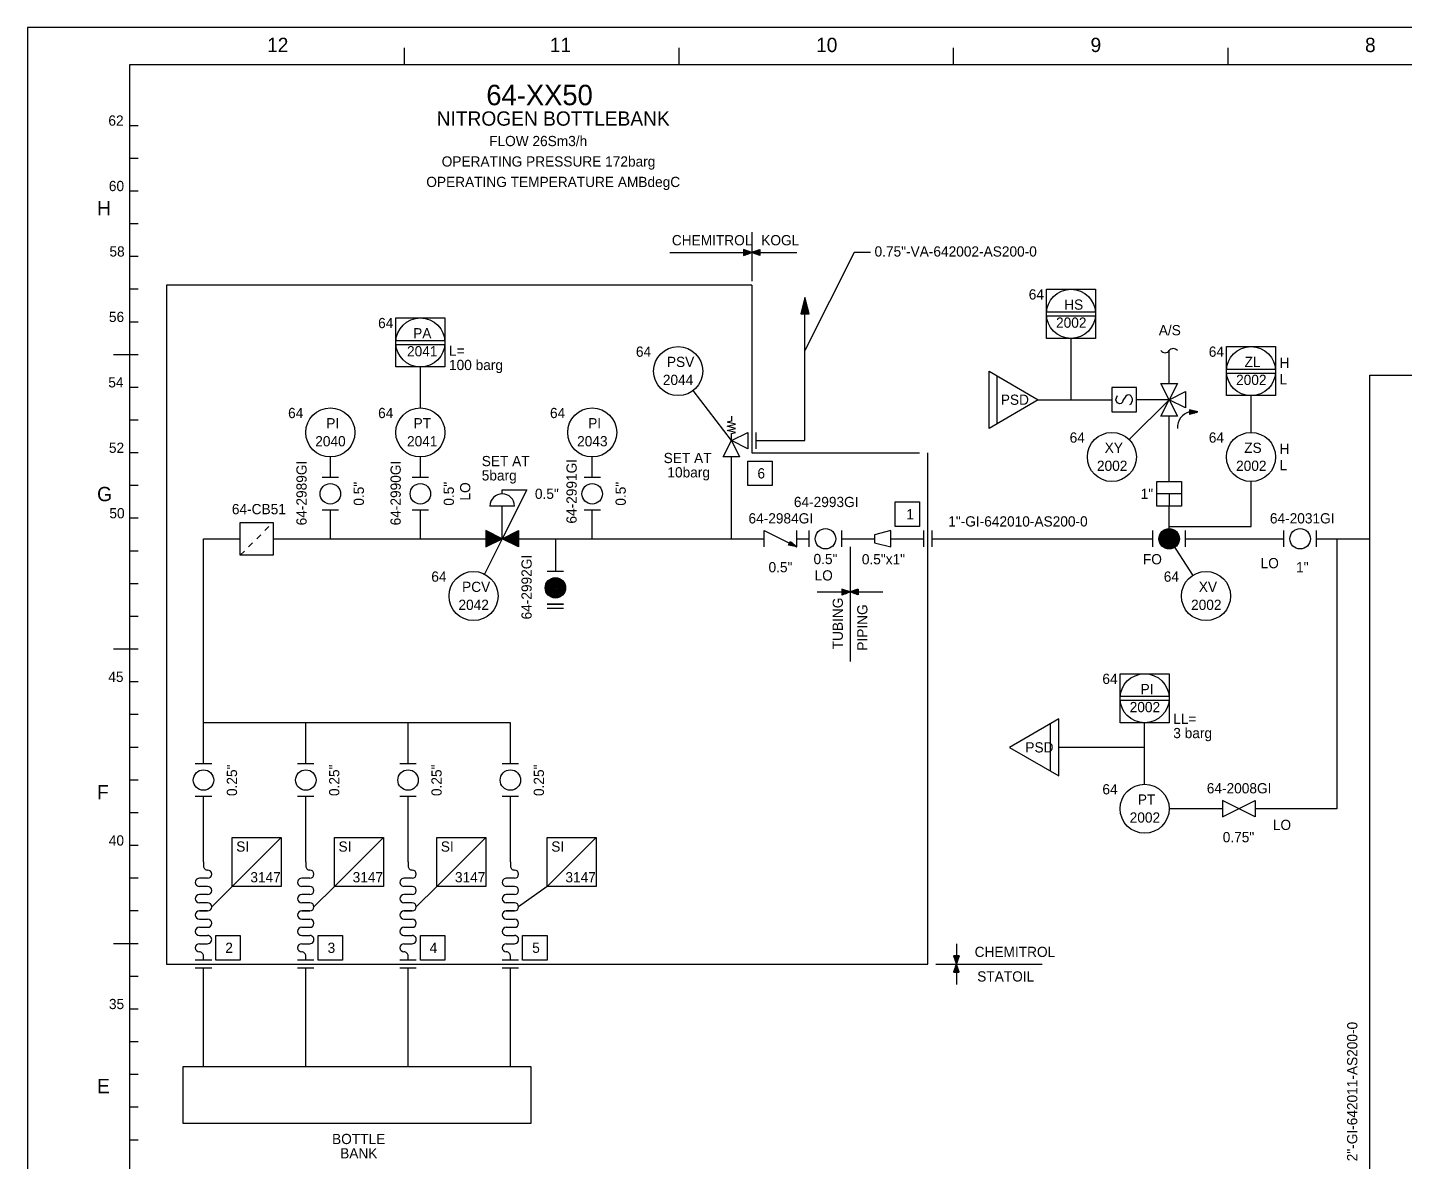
# Model space of a CAD drawing. Extents: x 0 to 840, y 0 to 594.
# Drawn here: x 0 to 336.5, y 316.7 to 594 of the extents above; entities that cross this region are included whole.
import ezdxf

# ---------------------------------------------------------------- set-up
doc = ezdxf.new("R2010")
doc.units = 0
for name, color, linetype in [('01-LIN-025-A', 7, 'Continuous'), ('05-LIN-035-B', 7, 'Continuous'), ('08-LIN-050-A', 7, 'Continuous'), ('18-LIN-025-SP', 7, 'Continuous'), ('35-TXT-025', 7, 'Continuous'), ('36-TXT-035', 7, 'Continuous'), ('37-TXT-050', 7, 'Continuous'), ('39-TXT-100', 7, 'Continuous'), ('40-', 7, 'Continuous'), ('43-', 7, 'Continuous'), ('45-', 7, 'Continuous')]:
    doc.layers.add(name, color=color, linetype=linetype)

msp = doc.modelspace()

# ---------------------------------------------------------------- linework, layer by layer
at = {"layer": '01-LIN-025-A'}
for p, q in [((177, 544), (177, 532)), ((157, 539), (188, 539)), ((175, 539.68), (175.02, 539.69)), ((175, 539.63), (175.07, 539.68)), ((175, 539.58), (175.11, 539.66)), ((175, 539.53), (175.16, 539.64)), ((175, 539.48), (175.21, 539.63)), ((175, 539.43), (175.26, 539.61)), ((175, 539.38), (175.3, 539.59)), ((175, 539.33), (175.35, 539.58)), ((175, 539.28), (175.4, 539.56)), ((175, 539.23), (175.44, 539.54)), ((175, 539.19), (175.49, 539.53)), ((175, 539.13), (175.54, 539.51)), ((175, 539.09), (175.59, 539.5)), ((175, 539.04), (175.63, 539.48)), ((175, 538.99), (175.68, 539.46)), ((175, 538.94), (175.73, 539.45)), ((175, 538.89), (175.77, 539.43)), ((175, 538.84), (175.82, 539.41)), ((175, 538.79), (175.87, 539.4)), ((175, 538.74), (175.92, 539.38)), ((175, 538.69), (175.96, 539.36)), ((175, 538.64), (176.01, 539.35)), ((175, 538.59), (176.06, 539.33)), ((175, 538.54), (176.1, 539.31)), ((175, 538.49), (176.15, 539.3)), ((175, 538.44), (176.2, 539.28)), ((175, 538.39), (176.25, 539.26)), ((175, 538.34), (176.29, 539.25)), ((175.02, 538.31), (176.34, 539.23)), ((175.16, 538.36), (176.39, 539.21)), ((175.3, 538.41), (176.43, 539.2)), ((175.44, 538.46), (176.48, 539.18)), ((175.58, 538.5), (176.53, 539.17)), ((175.73, 538.55), (176.58, 539.15)), ((175.87, 538.6), (176.62, 539.13)), ((176.01, 538.65), (176.67, 539.12)), ((176.15, 538.7), (176.72, 539.1)), ((176.29, 538.75), (176.77, 539.08)), ((176.43, 538.8), (176.81, 539.07)), ((176.57, 538.85), (176.86, 539.05)), ((176.72, 538.9), (176.91, 539.03)), ((176.86, 538.95), (176.95, 539.02)), ((177.14, 538.95), (177.05, 539.02)), ((177.28, 538.9), (177.1, 539.03)), ((177.43, 538.85), (177.14, 539.05)), ((177.57, 538.8), (177.19, 539.07)), ((177.71, 538.75), (177.24, 539.08)), ((177.85, 538.7), (177.28, 539.1)), ((177.99, 538.65), (177.33, 539.12)), ((178.13, 538.6), (177.38, 539.13)), ((178.27, 538.55), (177.43, 539.15)), ((178.42, 538.5), (177.47, 539.17)), ((178.56, 538.46), (177.52, 539.18)), ((178.7, 538.41), (177.57, 539.2)), ((178.84, 538.36), (177.61, 539.21)), ((178.98, 538.31), (177.66, 539.23)), ((179, 538.34), (177.71, 539.25)), ((179, 538.39), (177.76, 539.26)), ((179, 538.44), (177.8, 539.28)), ((179, 538.49), (177.85, 539.3)), ((179, 538.54), (177.9, 539.31)), ((179, 538.59), (177.94, 539.33)), ((179, 538.64), (177.99, 539.35)), ((179, 538.69), (178.04, 539.36)), ((179, 538.74), (178.09, 539.38)), ((179, 538.79), (178.13, 539.4)), ((179, 538.84), (178.18, 539.41)), ((179, 538.89), (178.23, 539.43)), ((179, 538.94), (178.27, 539.45)), ((179, 538.99), (178.32, 539.46)), ((179, 539.04), (178.37, 539.48)), ((179, 539.09), (178.41, 539.5)), ((179, 539.13), (178.46, 539.51)), ((179, 539.19), (178.51, 539.53)), ((179, 539.23), (178.56, 539.54)), ((179, 539.28), (178.6, 539.56)), ((179, 539.33), (178.65, 539.58)), ((179, 539.38), (178.7, 539.59)), ((179, 539.43), (178.74, 539.61)), ((179, 539.48), (178.79, 539.63)), ((179, 539.53), (178.84, 539.64)), ((179, 539.58), (178.89, 539.66)), ((179, 539.63), (178.93, 539.68)), ((179, 539.68), (178.98, 539.69)), ((249, 518), (249, 530)), ((249, 530), (261, 530)), ((261, 530), (261, 518)), ((190.18, 524), (189.24, 524.94)), ((190.32, 524), (189.26, 525.06)), ((190.46, 524), (189.29, 525.17)), ((190.6, 524), (189.32, 525.28)), ((190.74, 524), (189.35, 525.4)), ((190.89, 524), (189.38, 525.51)), ((190.99, 524.04), (189.41, 525.62)), ((190.94, 524.23), (189.43, 525.74)), ((190.9, 524.41), (189.46, 525.85)), ((190.85, 524.6), (189.49, 525.96)), ((190.8, 524.79), (189.52, 526.08)), ((190.76, 524.98), (189.55, 526.19)), ((190.71, 525.17), (189.58, 526.3)), ((190.66, 525.36), (189.6, 526.42)), ((190.61, 525.55), (189.63, 526.53)), ((190.57, 525.74), (189.66, 526.64)), ((190.52, 525.92), (189.69, 526.76)), ((190.47, 526.11), (189.72, 526.87)), ((190.43, 526.3), (189.74, 526.98)), ((190.38, 526.49), (189.77, 527.1)), ((190.33, 526.68), (189.8, 527.21)), ((190.28, 526.87), (189.83, 527.32)), ((190.24, 527.06), (189.86, 527.43)), ((190.19, 527.24), (189.89, 527.55)), ((190.14, 527.43), (189.91, 527.66)), ((190.09, 527.62), (189.94, 527.77)), ((190.05, 527.81), (189.97, 527.89)), ((90, 511), (90, 523)), ((90, 523), (102, 523)), ((102, 523), (102, 511)), ((189.05, 524), (189.01, 524.04)), ((189.19, 524), (189.04, 524.15)), ((189.33, 524), (189.07, 524.27)), ((189.47, 524), (189.1, 524.38)), ((189.61, 524), (189.12, 524.49)), ((189.76, 524), (189.15, 524.6)), ((189.9, 524), (189.18, 524.72)), ((190.04, 524), (189.21, 524.83)), ((249, 524.5), (261, 524.5)), ((249, 523.5), (261, 523.5)), ((90, 517.5), (102, 517.5)), ((90, 516.5), (102, 516.5)), ((261, 518), (249, 518)), ((293, 504), (293, 516)), ((293, 516), (305, 516)), ((305, 516), (305, 504)), ((102, 511), (90, 511)), ((237, 497.2), (237, 508.8)), ((293, 510.5), (305, 510.5)), ((293, 509.5), (305, 509.5)), ((172, 493), (162.64, 505.23)), ((271, 506), (265, 506)), ((265, 506), (265, 500)), ((271, 500), (271, 506)), ((279, 503), (277, 507)), ((277, 507), (281, 507)), ((281, 507), (279, 503)), ((279, 503), (283, 505)), ((283, 505), (283, 501)), ((266, 503), (266.1, 503.5)), ((266.3, 502.2), (266, 503)), ((266.1, 503.5), (266.4, 504)), ((266.9, 502), (266.3, 502.2)), ((267.3, 502.1), (266.9, 502)), ((267.6, 502.4), (267.3, 502.1)), ((267.7, 502.8), (267.6, 502.4)), ((268.4, 503.9), (267.7, 502.8)), ((268.7, 504.1), (268.4, 503.9)), ((269.1, 504.2), (268.7, 504.1)), ((269.5, 504.1), (269.1, 504.2)), ((279, 503), (269.24, 493.24)), ((269.4, 501.8), (269.7, 502)), ((269.7, 503.9), (269.5, 504.1)), ((270, 503.2), (269.7, 503.9)), ((269.7, 502), (270, 502.8)), ((270, 502.8), (270, 503.2)), ((275, 503), (271, 503)), ((275, 503), (274.9, 503)), ((275, 503), (274.9, 503)), ((279, 503), (275, 503)), ((277, 499), (279, 503)), ((283, 501), (279, 503)), ((279, 503), (281, 499)), ((305, 504), (293, 504)), ((172, 499), (172, 497.75)), ((265, 500), (271, 500)), ((281, 499), (277, 499)), ((284, 500.49), (284.02, 500.5)), ((284, 500.45), (284.07, 500.48)), ((284, 500.41), (284.11, 500.47)), ((284, 500.38), (284.16, 500.46)), ((284, 500.34), (284.21, 500.45)), ((284, 500.31), (284.26, 500.44)), ((284, 500.27), (284.3, 500.42)), ((284, 500.24), (284.35, 500.41)), ((284, 500.2), (284.4, 500.4)), ((284, 500.17), (284.44, 500.39)), ((284, 500.13), (284.49, 500.38)), ((284, 500.1), (284.54, 500.37)), ((284, 500.06), (284.59, 500.35)), ((284, 500.03), (284.63, 500.34)), ((284, 499.99), (284.68, 500.33)), ((284, 499.96), (284.73, 500.32)), ((284, 499.92), (284.77, 500.31)), ((284, 499.88), (284.82, 500.3)), ((284, 499.85), (284.87, 500.28)), ((284, 499.81), (284.91, 500.27)), ((284, 499.78), (284.96, 500.26)), ((284, 499.74), (285.01, 500.25)), ((284, 499.71), (285.06, 500.24)), ((284, 499.67), (285.1, 500.22)), ((284, 499.64), (285.15, 500.21)), ((284, 499.6), (285.2, 500.2)), ((284, 499.57), (285.24, 500.19)), ((284, 499.53), (285.29, 500.18)), ((284.02, 499.5), (285.34, 500.17)), ((284.16, 499.54), (285.39, 500.15)), ((284.3, 499.57), (285.43, 500.14)), ((284.44, 499.61), (285.48, 500.13)), ((284.58, 499.65), (285.53, 500.12)), ((284.73, 499.68), (285.57, 500.11)), ((284.87, 499.72), (285.62, 500.09)), ((285.01, 499.75), (285.67, 500.08)), ((285.15, 499.79), (285.72, 500.07)), ((285.29, 499.82), (285.76, 500.06)), ((285.43, 499.86), (285.81, 500.05)), ((285.57, 499.89), (285.86, 500.03)), ((285.72, 499.93), (285.9, 500.02)), ((285.86, 499.97), (285.95, 500.01)), ((172, 497.75), (171, 497.5)), ((173, 497), (171, 497.5)), ((171, 496.5), (173, 497)), ((173, 496), (171, 496.5)), ((171, 495.5), (173, 496)), ((173, 495), (171, 495.5)), ((172, 493), (176, 495)), ((172, 494.75), (173, 495)), ((172, 493), (172, 494.75)), ((176, 495), (176, 491)), ((176, 495), (176, 491)), ((178, 495), (178, 491)), ((170, 489), (172, 493)), ((172, 493), (174, 489)), ((176, 491), (172, 493)), ((74, 484), (74, 489)), ((96, 484), (96, 489)), ((138, 484), (138, 489)), ((174, 489), (170, 489)), ((172, 469), (172, 489)), ((76, 484), (72, 484)), ((98, 484), (94, 484)), ((140, 484), (136, 484)), ((276, 477), (276, 483)), ((276, 483), (282, 483)), ((282, 483), (282, 477)), ((116, 480), (116, 481)), ((116, 481), (122, 481)), ((122, 481), (116, 469)), ((282, 480), (276, 480)), ((279, 480), (279, 477)), ((76, 476), (72, 476)), ((74, 469), (74, 476)), ((98, 476), (94, 476)), ((96, 469), (96, 476)), ((119, 477), (113, 477)), ((116, 473), (116, 477)), ((140, 476), (136, 476)), ((138, 469), (138, 476)), ((282, 477), (276, 477)), ((279, 473), (279, 477)), ((52, 465), (52, 473)), ((52, 473), (60, 473)), ((58, 471), (59, 472)), ((60, 473), (60, 465)), ((116, 473), (116, 473.1)), ((116, 473), (116, 473.1)), ((116, 469), (116, 473)), ((279, 473), (279, 473.1)), ((279, 473), (279, 473.1)), ((279, 469), (279, 473)), ((54, 467), (55, 468)), ((56, 469), (57, 470)), ((60, 469), (74, 469)), ((74, 469), (96, 469)), ((96, 469), (112, 469)), ((116, 469), (111.68, 460.37)), ((116, 469), (112, 471)), ((112, 471), (112, 467)), ((112, 467), (116, 469)), ((116, 469), (112, 469)), ((116, 469), (112.1, 470.8)), ((112.1, 470.8), (113, 469)), ((113, 469), (112.1, 467.2)), ((112.1, 467.2), (116, 469)), ((116, 469), (112.2, 470.6)), ((112.2, 470.6), (112.2, 467.4)), ((112.2, 467.4), (116, 469)), ((116, 469), (112.4, 470.4)), ((112.4, 470.4), (112.4, 467.6)), ((112.4, 467.6), (116, 469)), ((116, 469), (112.6, 470.2)), ((112.6, 470.2), (112.6, 467.8)), ((112.6, 467.8), (116, 469)), ((116, 469), (112.8, 470)), ((112.8, 470), (112.8, 468)), ((112.8, 468), (116, 469)), ((116, 469), (113, 469.8)), ((113, 469.8), (113, 468.2)), ((113, 468.2), (116, 469)), ((116, 469), (113.2, 469.6)), ((113.2, 469.6), (113.2, 468.4)), ((113.2, 468.4), (116, 469)), ((116, 469), (113.4, 469.4)), ((113.4, 469.4), (113.4, 468.6)), ((113.4, 468.6), (116, 469)), ((116, 469), (113.6, 469.2)), ((113.6, 469.2), (113.6, 468.8)), ((113.6, 468.8), (116, 469)), ((116, 469), (120, 471)), ((116, 469), (119.9, 470.8)), ((116, 469), (119.8, 470.6)), ((116, 469), (119.6, 470.4)), ((116, 469), (119.4, 470.2)), ((116, 469), (119.2, 470)), ((116, 469), (119, 469.8)), ((116, 469), (118.8, 469.6)), ((116, 469), (118.6, 469.4)), ((116, 469), (118.4, 469.2)), ((120, 467), (116, 469)), ((119.9, 467.2), (116, 469)), ((119.8, 467.4), (116, 469)), ((119.6, 467.6), (116, 469)), ((119.4, 467.8), (116, 469)), ((119.2, 468), (116, 469)), ((119, 468.2), (116, 469)), ((118.8, 468.4), (116, 469)), ((118.6, 468.6), (116, 469)), ((118.4, 468.8), (116, 469)), ((116, 469), (120, 469)), ((118.4, 469.2), (118.4, 468.8)), ((118.6, 469.4), (118.6, 468.6)), ((118.8, 469.6), (118.8, 468.4)), ((119.9, 470.8), (119, 469)), ((119, 469.8), (119, 468.2)), ((119, 469), (119.9, 467.2)), ((119.2, 470), (119.2, 468)), ((119.4, 470.2), (119.4, 467.8)), ((119.6, 470.4), (119.6, 467.6)), ((119.8, 470.6), (119.8, 467.4)), ((120, 471), (120, 467)), ((120, 469), (129, 469)), ((129, 469), (138, 469)), ((129, 469), (129, 461)), ((138, 469), (172, 469)), ((172, 469), (180, 469)), ((180, 467), (180, 471)), ((180, 471), (188, 467)), ((185.98, 467.43), (186.42, 468.33)), ((186.03, 467.52), (186.38, 468.24)), ((186.07, 467.61), (186.33, 468.15)), ((186.11, 467.7), (186.29, 468.06)), ((186.2, 467.88), (186.25, 467.97)), ((188, 467), (186.2, 467.88)), ((186.29, 468.06), (188, 467)), ((186.33, 468.15), (188, 467)), ((186.38, 468.24), (188, 467)), ((186.42, 468.33), (188, 467)), ((188, 467), (188, 471)), ((188, 469), (191, 469)), ((191, 467), (191, 471)), ((199, 467), (199, 471)), ((199, 469), (207, 469)), ((211, 471), (207, 470)), ((207, 470), (207, 468)), ((207, 468), (211, 467)), ((211, 467), (211, 471)), ((211, 469), (219, 469)), ((219, 471), (219, 467)), ((221, 471), (221, 467)), ((275, 467), (275, 471)), ((279, 469), (284.76, 460.05)), ((283, 467), (283, 471)), ((307, 467), (307, 471)), ((315, 467), (315, 471)), ((52, 465), (53, 466)), ((60, 465), (52, 465)), ((188, 467), (185.98, 467.43)), ((188, 467), (186.03, 467.52)), ((188, 467), (186.07, 467.61)), ((188, 467), (186.11, 467.7)), ((201, 467), (201, 439)), ((131, 461), (127, 461)), ((193, 456), (209, 456)), ((199, 456.68), (199.02, 456.69)), ((199, 456.63), (199.07, 456.68)), ((199, 456.58), (199.11, 456.66)), ((199, 456.53), (199.16, 456.64)), ((199, 456.48), (199.21, 456.63)), ((199, 456.43), (199.26, 456.61)), ((199, 456.38), (199.3, 456.59)), ((199, 456.33), (199.35, 456.58)), ((199, 456.28), (199.4, 456.56)), ((199, 456.23), (199.44, 456.54)), ((199, 456.19), (199.49, 456.53)), ((199, 456.13), (199.54, 456.51)), ((199, 456.09), (199.59, 456.5)), ((199, 456.04), (199.63, 456.48)), ((199, 455.99), (199.68, 456.46)), ((199, 455.94), (199.73, 456.45)), ((199, 455.89), (199.77, 456.43)), ((199, 455.84), (199.82, 456.41)), ((199, 455.79), (199.87, 456.4)), ((199, 455.74), (199.92, 456.38)), ((199, 455.69), (199.96, 456.36)), ((199, 455.64), (200.01, 456.35)), ((199, 455.59), (200.06, 456.33)), ((199, 455.54), (200.1, 456.31)), ((199, 455.49), (200.15, 456.3)), ((199, 455.44), (200.2, 456.28)), ((199, 455.39), (200.25, 456.26)), ((199, 455.34), (200.29, 456.25)), ((199.02, 455.31), (200.34, 456.23)), ((199.16, 455.36), (200.39, 456.21)), ((199.3, 455.41), (200.43, 456.2)), ((199.44, 455.46), (200.48, 456.18)), ((199.58, 455.5), (200.53, 456.17)), ((199.73, 455.55), (200.58, 456.15)), ((199.87, 455.6), (200.62, 456.13)), ((200.01, 455.65), (200.67, 456.12)), ((200.15, 455.7), (200.72, 456.1)), ((200.29, 455.75), (200.77, 456.08)), ((200.43, 455.8), (200.81, 456.07)), ((200.57, 455.85), (200.86, 456.05)), ((200.72, 455.9), (200.91, 456.03)), ((200.86, 455.95), (200.95, 456.02)), ((201.14, 455.95), (201.05, 456.02)), ((201.28, 455.9), (201.1, 456.03)), ((201.43, 455.85), (201.14, 456.05)), ((201.57, 455.8), (201.19, 456.07)), ((201.71, 455.75), (201.24, 456.08)), ((201.85, 455.7), (201.28, 456.1)), ((201.99, 455.65), (201.33, 456.12)), ((202.13, 455.6), (201.38, 456.13)), ((202.27, 455.55), (201.43, 456.15)), ((202.42, 455.5), (201.47, 456.17)), ((202.56, 455.46), (201.52, 456.18)), ((202.7, 455.41), (201.57, 456.2)), ((202.84, 455.36), (201.61, 456.21)), ((202.98, 455.31), (201.66, 456.23)), ((203, 455.34), (201.71, 456.25)), ((203, 455.39), (201.76, 456.26)), ((203, 455.44), (201.8, 456.28)), ((203, 455.49), (201.85, 456.3)), ((203, 455.54), (201.9, 456.31)), ((203, 455.59), (201.94, 456.33)), ((203, 455.64), (201.99, 456.35)), ((203, 455.69), (202.04, 456.36)), ((203, 455.74), (202.09, 456.38)), ((203, 455.79), (202.13, 456.4)), ((203, 455.84), (202.18, 456.41)), ((203, 455.89), (202.23, 456.43)), ((203, 455.94), (202.27, 456.45)), ((203, 455.99), (202.32, 456.46)), ((203, 456.04), (202.37, 456.48)), ((203, 456.09), (202.41, 456.5)), ((203, 456.13), (202.46, 456.51)), ((203, 456.19), (202.51, 456.53)), ((203, 456.23), (202.56, 456.54)), ((203, 456.28), (202.6, 456.56)), ((203, 456.33), (202.65, 456.58)), ((203, 456.38), (202.7, 456.59)), ((203, 456.43), (202.74, 456.61)), ((203, 456.48), (202.79, 456.63)), ((203, 456.53), (202.84, 456.64)), ((203, 456.58), (202.89, 456.66)), ((203, 456.63), (202.93, 456.68)), ((203, 456.68), (202.98, 456.69)), ((127, 453), (131, 453)), ((131, 453), (127, 453)), ((127, 452), (131, 452)), ((267, 424), (267, 436)), ((267, 436), (279, 436)), ((279, 436), (279, 424)), ((267, 430.5), (279, 430.5)), ((267, 429.5), (279, 429.5)), ((43, 414), (43, 424)), ((68, 424), (43, 424)), ((68, 414), (68, 424)), ((93, 424), (68, 424)), ((93, 414), (93, 424)), ((279, 424), (267, 424)), ((250, 412.2), (250, 423.8)), ((45, 414), (41, 414)), ((70, 414), (66, 414)), ((95, 414), (91, 414)), ((120, 414), (116, 414)), ((45, 406), (41, 406)), ((43, 390), (43, 406)), ((70, 406), (66, 406)), ((68, 390), (68, 406)), ((95, 406), (91, 406)), ((93, 390), (93, 406)), ((120, 406), (116, 406)), ((118, 390), (118, 406)), ((300, 401), (292, 405)), ((292, 405), (292, 401)), ((292, 401), (300, 405)), ((300, 405), (300, 401)), ((292, 403), (279, 403)), ((43, 390), (43, 389)), ((68, 390), (68, 389)), ((93, 390), (93, 389)), ((118, 390), (118, 389)), ((44, 386), (42, 386)), ((44, 384), (42, 384)), ((50, 384), (45, 379)), ((69, 386), (67, 386)), ((69, 384), (67, 384)), ((75, 384), (70, 379)), ((94, 386), (92, 386)), ((94, 384), (92, 384)), ((100, 384), (95, 379)), ((119, 386), (117, 386)), ((119, 384), (117, 384)), ((127, 384), (120, 379)), ((44, 382), (42, 382)), ((69, 382), (67, 382)), ((94, 382), (92, 382)), ((119, 382), (117, 382)), ((44, 380), (42, 380)), ((44, 378), (42, 378)), ((42, 378), (44, 378)), ((69, 380), (67, 380)), ((69, 378), (67, 378)), ((67, 378), (69, 378)), ((94, 380), (92, 380)), ((94, 378), (92, 378)), ((92, 378), (94, 378)), ((119, 380), (117, 380)), ((119, 378), (117, 378)), ((117, 378), (119, 378)), ((42, 376), (44, 376)), ((42, 374), (44, 374)), ((67, 376), (69, 376)), ((67, 374), (69, 374)), ((92, 376), (94, 376)), ((92, 374), (94, 374)), ((117, 376), (119, 376)), ((117, 374), (119, 374)), ((42, 372), (44, 372)), ((67, 372), (69, 372)), ((92, 372), (94, 372)), ((117, 372), (119, 372)), ((42, 370), (44, 370)), ((43, 366), (43, 367)), ((67, 370), (69, 370)), ((68, 366), (68, 367)), ((92, 370), (94, 370)), ((93, 366), (93, 367)), ((117, 370), (119, 370)), ((118, 366), (118, 367)), ((226.31, 366.98), (227.23, 365.66)), ((226.34, 367), (227.25, 365.71)), ((226.36, 366.84), (227.21, 365.61)), ((226.39, 367), (227.26, 365.76)), ((226.44, 367), (227.28, 365.8)), ((226.49, 367), (227.3, 365.85)), ((226.54, 367), (227.31, 365.9)), ((226.59, 367), (227.33, 365.94)), ((226.64, 367), (227.35, 365.99)), ((226.69, 367), (227.36, 366.04)), ((226.74, 367), (227.38, 366.09)), ((226.79, 367), (227.4, 366.13)), ((226.84, 367), (227.41, 366.18)), ((226.89, 367), (227.43, 366.23)), ((226.94, 367), (227.45, 366.27)), ((226.99, 367), (227.46, 366.32)), ((227, 370), (227, 360)), ((227.04, 367), (227.48, 366.37)), ((227.09, 367), (227.5, 366.41)), ((227.13, 367), (227.51, 366.46)), ((227.19, 367), (227.53, 366.51)), ((227.23, 367), (227.54, 366.56)), ((227.28, 367), (227.56, 366.6)), ((227.33, 367), (227.58, 366.65)), ((227.38, 367), (227.59, 366.7)), ((227.43, 367), (227.61, 366.74)), ((227.48, 367), (227.63, 366.79)), ((227.53, 367), (227.64, 366.84)), ((227.58, 367), (227.66, 366.89)), ((227.63, 367), (227.68, 366.93)), ((227.68, 367), (227.69, 366.98)), ((45, 366), (41, 366)), ((45, 364), (41, 364)), ((43, 366), (43, 366)), ((43, 340), (43, 364)), ((70, 366), (66, 366)), ((70, 364), (66, 364)), ((68, 366), (68, 366)), ((68, 340), (68, 364)), ((95, 366), (91, 366)), ((95, 364), (91, 364)), ((93, 366), (93, 366)), ((93, 340), (93, 364)), ((120, 366), (116, 366)), ((120, 364), (116, 364)), ((118, 366), (118, 366)), ((118, 340), (118, 364)), ((222, 365), (248, 365)), ((226.41, 366.7), (227.2, 365.57)), ((226.46, 366.56), (227.18, 365.52)), ((226.77, 363), (226.46, 363.44)), ((226.82, 363), (226.47, 363.49)), ((226.87, 363), (226.49, 363.54)), ((226.5, 366.42), (227.17, 365.47)), ((226.91, 363), (226.5, 363.59)), ((226.96, 363), (226.52, 363.63)), ((227.01, 363), (226.54, 363.68)), ((226.55, 366.27), (227.15, 365.43)), ((227.06, 363), (226.56, 363.73)), ((227.11, 363), (226.57, 363.77)), ((227.16, 363), (226.59, 363.82)), ((226.6, 366.13), (227.13, 365.38)), ((227.21, 363), (226.6, 363.87)), ((227.26, 363), (226.62, 363.92)), ((227.31, 363), (226.64, 363.96)), ((226.65, 365.99), (227.12, 365.33)), ((227.36, 363), (226.65, 364.01)), ((227.41, 363), (226.67, 364.06)), ((227.46, 363), (226.69, 364.1)), ((226.7, 365.85), (227.1, 365.28)), ((227.51, 363), (226.7, 364.15)), ((227.56, 363), (226.72, 364.2)), ((227.61, 363), (226.74, 364.25)), ((226.75, 365.71), (227.08, 365.24)), ((227.66, 363), (226.75, 364.29)), ((227.69, 363.02), (226.77, 364.34)), ((227.64, 363.16), (226.79, 364.39)), ((226.8, 365.57), (227.07, 365.19)), ((227.6, 363.3), (226.8, 364.43)), ((227.54, 363.44), (226.82, 364.48)), ((227.5, 363.58), (226.84, 364.53)), ((226.85, 365.43), (227.05, 365.14)), ((227.45, 363.73), (226.85, 364.58)), ((227.4, 363.87), (226.87, 364.62)), ((227.35, 364.01), (226.89, 364.67)), ((226.9, 365.28), (227.03, 365.1)), ((227.3, 364.15), (226.9, 364.72)), ((227.25, 364.29), (226.92, 364.77)), ((227.2, 364.43), (226.93, 364.81)), ((226.95, 365.14), (227.02, 365.05)), ((227.15, 364.57), (226.95, 364.86)), ((227.1, 364.72), (226.97, 364.91)), ((227.05, 364.86), (226.98, 364.95)), ((226.32, 363), (226.31, 363.02)), ((226.37, 363), (226.32, 363.07)), ((226.42, 363), (226.34, 363.11)), ((226.47, 363), (226.36, 363.16)), ((226.52, 363), (226.37, 363.21)), ((226.57, 363), (226.39, 363.26)), ((226.62, 363), (226.41, 363.3)), ((226.67, 363), (226.42, 363.35)), ((226.72, 363), (226.44, 363.4))]:
    msp.add_line(p, q, dxfattribs=at)
for points in [[(177, 539), (175, 539.7), (175, 538.3), (177, 539)], [(177, 539), (179, 539.7), (179, 538.3), (177, 539)], [(206, 539), (202, 539), (190, 515)], [(190, 528), (189, 524), (191, 524), (190, 528)], [(235, 510), (247, 503), (235, 496), (235, 510)], [(286, 500), (284, 500.5), (284, 499.5), (286, 500)], [(182, 488), (182, 482), (176, 482), (176, 488), (182, 488)], [(279, 472), (299, 472), (299, 483)], [(218, 478), (218, 472), (212, 472), (212, 478), (218, 478)], [(43, 424), (43, 469), (52, 469)], [(320, 469), (320, 403), (300, 403)], [(201, 456), (199, 456.7), (199, 455.3), (201, 456)], [(201, 456), (203, 456.7), (203, 455.3), (201, 456)], [(118, 414), (118, 424), (93, 424)], [(252, 425), (240, 418), (252, 411), (252, 425)], [(50, 384), (50, 396), (62, 396), (62, 384), (50, 384), (62, 396)], [(75, 384), (75, 396), (87, 396), (87, 384), (75, 384), (87, 396)], [(100, 384), (100, 396), (112, 396), (112, 384), (100, 384), (112, 396)], [(127, 384), (127, 396), (139, 396), (139, 384), (127, 384), (139, 396)], [(52, 372), (52, 366), (46, 366), (46, 372), (52, 372)], [(77, 372), (77, 366), (71, 366), (71, 372), (77, 372)], [(102, 372), (102, 366), (96, 366), (96, 372), (102, 372)], [(127, 372), (127, 366), (121, 366), (121, 372), (127, 372)], [(227, 365), (227.7, 367), (226.3, 367), (227, 365)], [(227, 365), (226.3, 363), (227.7, 363), (227, 365)]]:
    msp.add_lwpolyline(points, dxfattribs=at)
for centre, radius in [((255, 524), 6), ((96, 517), 6), ((159, 510), 6), ((299, 510), 6), ((74, 495), 6), ((96, 495), 6), ((138, 495), 6), ((265, 489), 6), ((299, 489), 6), ((74, 480), 2.5), ((96, 480), 2.5), ((138, 480), 2.5), ((195, 469), 2.5), ((279, 469), 2.5), ((279, 469), 2.4), ((279, 469), 2.2), ((311, 469), 2.5), ((279, 469), 2), ((279, 469), 1.8), ((279, 469), 1.6), ((279, 469), 1.4), ((279, 469), 1.2), ((279, 469), 1), ((279, 469), 0.8), ((279, 469), 0.6), ((279, 469), 0.4), ((279, 469), 0.2), ((109, 455), 6), ((129, 457), 2.5), ((129, 457), 2.4), ((129, 457), 2.2), ((129, 457), 2), ((129, 457), 1.8), ((129, 457), 1.6), ((129, 457), 1.4), ((129, 457), 1.2), ((129, 457), 1), ((129, 457), 0.8), ((288, 455), 6), ((129, 457), 0.6), ((129, 457), 0.4), ((129, 457), 0.2), ((273, 430), 6), ((43, 410), 2.5), ((68, 410), 2.5), ((93, 410), 2.5), ((118, 410), 2.5), ((273, 403), 6)]:
    msp.add_circle(centre, radius, dxfattribs=at)
for centre, radius, start, end in [((278, 515.75), 1.25, 216.8699, 323.1301), ((280, 514.25), 1.25, 36.8699, 143.1301), ((285, 496.13), 4, 104.4276, 181.8302), ((116, 477), 3, 0, 180), ((44, 389), 1, 179.9852, 270.0593), ((44, 387), 1, 270, 90), ((69, 389), 1, 179.9852, 270.0593), ((69, 387), 1, 270, 90), ((94, 389), 1, 179.9852, 270.0593), ((94, 387), 1, 270, 90), ((119, 389), 1, 179.9852, 270.0593), ((119, 387), 1, 270, 90), ((42, 385), 1, 90, 270.0396), ((44, 383), 1, 270.0396, 90), ((67, 385), 1, 90, 270.0396), ((69, 383), 1, 270.0396, 90), ((92, 385), 1, 90, 270.0396), ((94, 383), 1, 270.0396, 90), ((117, 385), 1, 90, 270.0396), ((119, 383), 1, 270.0396, 90), ((42, 381), 1, 90, 270), ((67, 381), 1, 90, 270), ((92, 381), 1, 90, 270), ((117, 381), 1, 90, 270), ((42, 377), 1, 90, 270), ((44, 379), 1, 270, 90), ((67, 377), 1, 90, 270), ((69, 379), 1, 270, 90), ((92, 377), 1, 90, 270), ((94, 379), 1, 270, 90), ((117, 377), 1, 90, 270), ((119, 379), 1, 270, 90), ((42, 373), 1, 90.0396, 270), ((44, 375), 1, 270, 90), ((67, 373), 1, 90.0396, 270), ((69, 375), 1, 270, 90), ((92, 373), 1, 90.0396, 270), ((94, 375), 1, 270, 90), ((117, 373), 1, 90.0396, 270), ((119, 375), 1, 270, 90), ((44, 371), 1, 270, 90.0396), ((69, 371), 1, 270, 90.0396), ((94, 371), 1, 270, 90.0396), ((119, 371), 1, 270, 90.0396), ((42, 369), 1, 90, 270), ((42, 367), 1, 359.9852, 90.0593), ((67, 369), 1, 90, 270), ((67, 367), 1, 359.9852, 90.0593), ((92, 369), 1, 90, 270), ((92, 367), 1, 359.9852, 90.0593), ((117, 369), 1, 90, 270), ((117, 367), 1, 359.9852, 90.0593)]:
    msp.add_arc(centre, radius, start, end, dxfattribs=at)
at = {"layer": '05-LIN-035-B'}
msp.add_lwpolyline([(38, 340), (123, 340), (123, 326), (38, 326), (38, 340)], dxfattribs=at)
at = {"layer": '08-LIN-050-A'}
for p, q in [((221, 469), (275, 469)), ((283, 469), (307, 469)), ((315, 469), (328, 469)), ((328, 131), (328, 469))]:
    msp.add_line(p, q, dxfattribs=at)
for points in [[(178, 493), (190, 493), (190, 528)], [(328, 468), (328, 509), (344, 509)]]:
    msp.add_lwpolyline(points, dxfattribs=at)
at = {"layer": '18-LIN-025-SP'}
for p, q in [((255, 518), (255, 503)), ((279, 507), (279, 515)), ((96, 501), (96, 511)), ((247, 503), (265, 503)), ((299, 495), (299, 504)), ((279, 483), (279, 499)), ((273, 409), (273, 424)), ((273, 418), (252, 418))]:
    msp.add_line(p, q, dxfattribs=at)
for points in [[(177, 531), (34, 531), (34, 365), (220, 365), (220, 490)], [(177, 531), (177, 490), (218, 490)]]:
    msp.add_lwpolyline(points, dxfattribs=at)
at = {"layer": '43-'}
msp.add_lwpolyline([(0, 594), (0, 0), (840, 0), (840, 594)], close=True, dxfattribs=at)
for points in [[(92.08, 589), (92.08, 585)], [(159.16, 589), (159.16, 585)], [(226.24, 589), (226.24, 585)], [(293.32, 589), (293.32, 585)], [(27, 570), (25, 570)], [(27, 562), (25, 562)], [(27, 554), (25, 554)], [(27, 546), (25, 546)], [(27, 538), (25, 538)], [(27, 530), (25, 530)], [(27, 522), (25, 522)], [(25, 514), (21, 514)], [(27, 514), (25, 514)], [(27, 506), (25, 506)], [(27, 498), (25, 498)], [(27, 490), (25, 490)], [(27, 482), (25, 482)], [(27, 474), (25, 474)], [(27, 466), (25, 466)], [(27, 458), (25, 458)], [(27, 450), (25, 450)], [(25, 442), (21, 442)], [(27, 442), (25, 442)], [(27, 434), (25, 434)], [(27, 426), (25, 426)], [(27, 418), (25, 418)], [(27, 410), (25, 410)], [(27, 402), (25, 402)], [(27, 394), (25, 394)], [(27, 386), (25, 386)], [(27, 378), (25, 378)], [(25, 370), (21, 370)], [(27, 370), (25, 370)], [(27, 362), (25, 362)], [(27, 354), (25, 354)], [(27, 346), (25, 346)], [(27, 338), (25, 338)], [(27, 330), (25, 330)], [(27, 322), (25, 322)]]:
    msp.add_lwpolyline(points, dxfattribs=at)
at = {"layer": '45-'}
msp.add_lwpolyline([(25, 585), (830, 585), (830, 10), (25, 10)], close=True, dxfattribs=at)

# ---------------------------------------------------------------- texts
at = {"layer": '35-TXT-025'}
for s, p in [('FLOW 26Sm3/h', (112.81, 565)), ('OPERATING PRESSURE 172barg', (101.22, 560)), ('OPERATING TEMPERATURE AMBdegC', (97.45, 555)), ('CHEMITROL', (157.46, 540.75)), ('KOGL', (179.31, 540.75)), ('0.75"-VA-642002-AS200-0', (207, 538)), ('64', (244.68, 527.5)), ('HS', (253.34, 525)), ('64', (85.68, 520.5)), ('2002', (251.35, 520.6)), ('PA', (94.24, 518)), ('A/S', (276.46, 518.75)), ('2041', (92.74, 513.6)), ('L=', (103, 513.75)), ('64', (148.68, 513.5)), ('64', (288.68, 513.5)), ('100 barg', (103, 510.25)), ('PSV', (156.25, 511)), ('ZL', (297.43, 511)), ('H', (306, 510.75)), ('2044', (155.26, 506.6)), ('2002', (295.35, 506.6)), ('L', (306, 506.75)), ('PSD', (237.85, 501.75)), ('64', (63.68, 498.5)), ('PI', (73.01, 496)), ('64', (85.68, 498.5)), ('PT', (94.34, 496)), ('64', (127.68, 498.5)), ('PI', (137.01, 496)), ('64', (254.68, 492.5)), ('64', (288.68, 492.5)), ('2040', (70.31, 491.6)), ('2041', (92.74, 491.6)), ('2043', (134.31, 491.6)), ('XY', (263.24, 490)), ('ZS', (297.34, 490)), ('H', (306, 489.75)), ('SET AT', (111, 486.75)), ('SET AT', (155.46, 487.5)), ('2002', (261.35, 485.6)), ('2002', (295.35, 485.6)), ('L', (306, 485.75)), ('5barg', (111, 483.25)), ('10barg', (156.37, 484)), ('6', (178.38, 483.75)), ('0.5"', (124, 478.75)), ('1"', (272.03, 478.75)), ('64-2993GI', (187.28, 476.75)), ('64-CB51', (49.94, 475)), ('64-2984GI', (176.19, 472.75)), ('1', (214.76, 473.75)), ('1"-GI-642010-AS200-0', (225, 472)), ('64-2031GI', (303.61, 472.75)), ('0.5"', (192.09, 462.8)), ('0.5"x1"', (203.89, 462.75)), ('FO', (272.58, 462.75)), ('64', (98.68, 458.5)), ('0.5"', (181.09, 460.8)), ('LO', (192.34, 458.8)), ('64', (277.68, 458.5)), ('LO', (301.34, 461.8)), ('1"', (310.02, 460.8)), ('PCV', (106.2, 456)), ('XV', (286.24, 456)), ('2042', (105.31, 451.6)), ('2002', (284.35, 451.6)), ('64', (262.68, 433.5)), ('PI', (272.01, 431)), ('2002', (269.35, 426.6)), ('LL=', (280, 423.75)), ('3 barg', (280, 420.25)), ('PSD', (243.85, 416.75)), ('64', (262.68, 406.5)), ('64-2008GI', (288.19, 406.75)), ('PT', (271.34, 404)), ('2002', (269.35, 399.6)), ('0.75"', (292.09, 394.8)), ('LO', (304.34, 397.8)), ('SI', (51, 392.5)), ('SI', (76, 392.5)), ('SI', (101, 392.5)), ('SI', (128, 392.5)), ('3147', (54.45, 385)), ('3147', (79.45, 385)), ('3147', (104.45, 385)), ('3147', (131.45, 385)), ('2', (48.33, 367.75)), ('3', (73.33, 367.75)), ('4', (98.28, 367.75)), ('5', (123.33, 367.75)), ('CHEMITROL', (231.46, 366.75)), ('STATOIL', (232.09, 360.75)), ('BOTTLE', (74.42, 321)), ('BANK', (76.4, 317.5))]:
    msp.add_text(s, height=2.5, dxfattribs=at).set_placement(p)
for s, p in [('64-2991GI', (134.2, 472.71)), ('64-2989GI', (68.2, 472.28)), ('64-2990GI', (91.2, 472.28)), ('0.5"', (82.2, 477.09)), ('0.5"', (104.2, 477.09)), ('LO', (108.2, 478.34)), ('0.5"', (146.2, 477.09)), ('64-2992GI', (123.2, 449.28)), ('TUBING', (199.25, 441.98)), ('PIPING', (205.25, 441.64)), ('0.25"', (51.2, 406.1)), ('0.25"', (76.2, 406.1)), ('0.25"', (101.2, 406.1)), ('0.25"', (126.2, 406.1)), ('2"-GI-642011-AS200-0', (324.97, 316.8))]:
    msp.add_text(s, height=2.5, rotation=89.9544, dxfattribs=at).set_placement(p)
at = {"layer": '36-TXT-035'}
msp.add_text('NITROGEN BOTTLEBANK', height=3.5, dxfattribs=at).set_placement((99.99, 570))
at = {"layer": '37-TXT-050'}
msp.add_text('64-XX50', height=5, dxfattribs=at).set_placement((112.12, 575))
at = {"layer": '39-TXT-100'}
for s, p in [('62', (19.76, 570)), ('60', (19.87, 554)), ('58', (20.02, 538)), ('56', (19.89, 522)), ('54', (19.74, 506)), ('52', (19.89, 490)), ('50', (20, 474)), ('45', (19.74, 434)), ('40', (19.86, 394)), ('35', (19.89, 354))]:
    msp.add_text(s, height=2.5, dxfattribs=at).set_placement(p)
at = {"layer": '40-'}
for s, p in [('12', (58.54, 588)), ('11', (127.62, 588)), ('10', (192.7, 588)), ('9', (259.78, 588)), ('8', (326.86, 588)), ('H', (17, 548.06)), ('G', (17, 478.19)), ('F', (17, 405.31)), ('E', (17, 333.44))]:
    msp.add_text(s, height=3.5, dxfattribs=at).set_placement(p)

doc.saveas('drawing.dxf')
